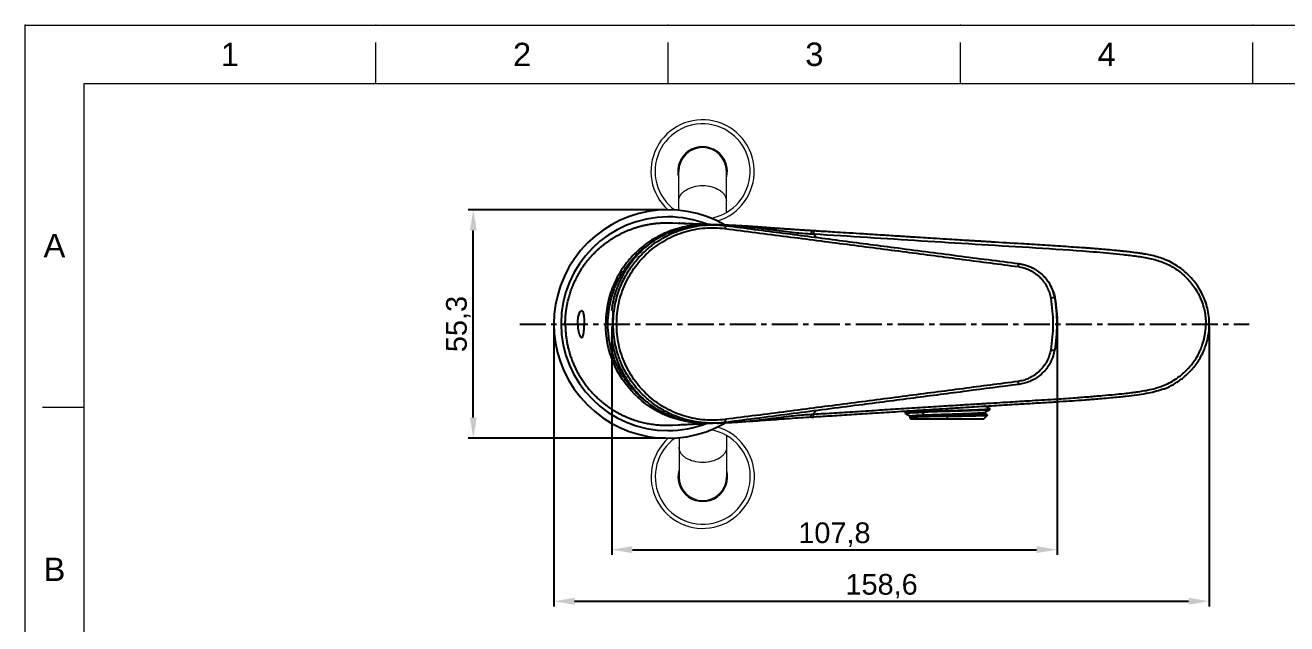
# Model space of a CAD drawing. Header units: millimetres. Extents: x 580 to 1174, y -1119 to -699.
# Drawn here: x 579.6 to 884.8, y -843.6 to -698.7 of the extents above; entities that cross this region are included whole.
import ezdxf

# ---------------------------------------------------------------- set-up
doc = ezdxf.new("R2010")
doc.units = ezdxf.units.MM
doc.header["$LTSCALE"] = 0.1
doc.linetypes.add('CENTERX2', pattern=[101.6, 63.5, -12.7, 12.7, -12.7])
doc.layers.get('0').update_dxf_attribs({"lineweight": 13})
doc.layers.add('CENTER', color=1, linetype='CENTERX2')
doc.layers.add('DIM', color=3, linetype='Continuous', lineweight=9)
doc.styles.get("Standard").update_dxf_attribs({"font": 'arial.ttf'})
doc.dimstyles.new('ISO-25', dxfattribs={"dimtxt": 2.5, "dimasz": 2.5, "dimexe": 1.25, "dimexo": 0.625, "dimtad": 1, "dimtxsty": 'Standard', "dimcen": 2.5, "dimadec": 0, "dimazin": 0, "dimtfac": 1, "dimtmove": 0, "dimatfit": 3, "dimfxl": 0, "dimarcsym": 0})

# ---------------------------------------------------------------- blocks, each defined once
blk = doc.blocks.new('*D62')
at = {"layer": 'Defpoints', "color": 0}
for p in [(687.99, -743.41), (735.12, -743.41), (735.12, -798.69)]:
    blk.add_point(p, dxfattribs=at)
at = {"layer": 'DIM', "color": 3, "linetype": 'ByBlock', "lineweight": -2}
for p, q in [((734.49, -743.41), (686.74, -743.41)), ((687.99, -793.69), (687.99, -748.41)), ((734.49, -798.69), (686.74, -798.69))]:
    blk.add_line(p, q, dxfattribs=at)
at = {"layer": 'DIM', "color": 3}
for points in [[(687.16, -748.41), (688.83, -748.41), (687.99, -743.41)], [(687.16, -793.69), (688.83, -793.69), (687.99, -798.69)]]:
    blk.add_solid(points, dxfattribs=at)
at = {"layer": 'DIM', "color": 3, "insert": (684.36, -771.05), "char_height": 5, "attachment_point": 5, "rotation": 90}
blk.add_mtext('55,3', dxfattribs=at)
blk = doc.blocks.new('*D63')
at = {"layer": 'Defpoints', "color": 0}
for p in [(721.46, -771.05), (829.24, -771.05), (829.24, -825.65)]:
    blk.add_point(p, dxfattribs=at)
at = {"layer": 'DIM', "color": 3, "linetype": 'ByBlock', "lineweight": -2}
for p, q in [((721.46, -771.67), (721.46, -826.9)), ((829.24, -771.67), (829.24, -826.9)), ((726.46, -825.65), (824.24, -825.65))]:
    blk.add_line(p, q, dxfattribs=at)
at = {"layer": 'DIM', "color": 3}
for points in [[(726.46, -824.81), (726.46, -826.48), (721.46, -825.65)], [(824.24, -824.81), (824.24, -826.48), (829.24, -825.65)]]:
    blk.add_solid(points, dxfattribs=at)
at = {"layer": 'DIM', "color": 3, "insert": (775.35, -822.02), "char_height": 5, "attachment_point": 5}
blk.add_mtext('107,8', dxfattribs=at)
blk = doc.blocks.new('*D64')
at = {"layer": 'Defpoints', "color": 0}
for p in [(707.48, -771.05), (866.05, -771.05), (866.05, -838.13)]:
    blk.add_point(p, dxfattribs=at)
at = {"layer": 'DIM', "color": 3, "linetype": 'ByBlock', "lineweight": -2}
for p, q in [((707.48, -771.67), (707.48, -839.38)), ((866.05, -771.67), (866.05, -839.38)), ((712.48, -838.13), (861.05, -838.13))]:
    blk.add_line(p, q, dxfattribs=at)
at = {"layer": 'DIM', "color": 3}
for points in [[(712.48, -837.3), (712.48, -838.96), (707.48, -838.13)], [(861.05, -837.3), (861.05, -838.96), (866.05, -838.13)]]:
    blk.add_solid(points, dxfattribs=at)
at = {"layer": 'DIM', "color": 3, "insert": (786.76, -834.5), "char_height": 5, "attachment_point": 5}
blk.add_mtext('158,6', dxfattribs=at)

msp = doc.modelspace()

# ---------------------------------------------------------------- linework, layer by layer
for p, q in [((664.432, -712.89), (664.432, -702.89)), ((735.139, -712.89), (735.139, -702.89)), ((805.846, -712.89), (805.846, -702.89)), ((876.553, -712.89), (876.553, -702.89)), ((1159.381, -712.89), (593.725, -712.89)), ((593.725, -712.89), (593.725, -1104.608)), ((593.725, -791.234), (583.725, -791.234))]:
    msp.add_line(p, q)
at = {"color": 7, "linetype": 'Continuous'}
for p, q in [((737.713, -741.251), (737.708, -734.111)), ((749.213, -741.249), (749.208, -734.111)), ((737.713, -743.403), (737.713, -741.251)), ((749.213, -744.071), (749.213, -741.248)), ((737.751, -798.51), (737.751, -808.002)), ((749.251, -798.043), (749.251, -808.002))]:
    msp.add_line(p, q, dxfattribs=at)
at = {"color": 7, "linetype": 'Continuous', "lineweight": 25}
for p, q in [((736.095, -746.589), (736.062, -746.587)), ((736.18, -746.593), (737.558, -746.67)), ((737.558, -746.67), (740.334, -746.826)), ((740.334, -746.826), (742.736, -746.942)), ((744.196, -747.048), (743.797, -747.051)), ((745.932, -747.048), (744.181, -747.048)), ((744.937, -747.044), (744.223, -747.045)), ((744.223, -747.045), (744.828, -747.048)), ((770.383, -748.515), (769.795, -748.48)), ((770.85, -750.067), (770.276, -749.24)), ((721.626, -767.798), (721.459, -767.798)), ((721.689, -771.048), (721.827, -771.048)), ((721.626, -774.298), (721.459, -774.298)), ((770.844, -792.028), (770.276, -792.856)), ((792.43, -792.454), (792.43, -792.548)), ((792.43, -792.548), (792.658, -792.776)), ((793.119, -792.548), (792.43, -792.548)), ((792.989, -792.155), (792.44, -792.441)), ((792.669, -792.784), (792.704, -792.798)), ((792.701, -792.803), (793.694, -793.321)), ((793.694, -793.307), (793.694, -793.597)), ((797.216, -793.044), (796.452, -792.389)), ((797.032, -793.502), (797.216, -793.345)), ((797.217, -793.345), (797.217, -793.045)), ((802.68, -794.048), (802.68, -793.379)), ((811.43, -794.048), (812.385, -793.092)), ((811.67, -792.706), (811.67, -792.413)), ((812.93, -791.749), (812.93, -791.549)), ((736.062, -795.509), (736.095, -795.507)), ((736.18, -795.502), (737.558, -795.425)), ((737.558, -795.425), (740.334, -795.269)), ((740.334, -795.27), (742.737, -795.177)), ((743.797, -795.044), (744.196, -795.048)), ((744.181, -795.048), (745.933, -795.048)), ((744.466, -795.048), (744.223, -795.066)), ((769.795, -793.616), (770.383, -793.58)), ((793.581, -793.699), (793.93, -794.048)), ((793.707, -793.591), (793.593, -793.65)), ((802.68, -794.048), (793.93, -794.048)), ((811.43, -794.048), (802.68, -794.048))]:
    msp.add_line(p, q, dxfattribs=at)
at = {"color": 7, "linetype": 'Continuous', "lineweight": 25, "flags": 128}
for points in [[(828.706, -764.794), (828.697, -764.766), (828.695, -764.764)], [(721.827, -771.048), (721.854, -771.048), (721.908, -771.048), (721.985, -771.048), (722.086, -771.048), (722.206, -771.048), (722.342, -771.048), (722.491, -771.048), (722.649, -771.048)], [(828.706, -777.302), (828.697, -777.329), (828.695, -777.331)]]:
    msp.add_lwpolyline(points, dxfattribs=at)
at = {"color": 7, "linetype": 'Continuous'}
for centre, radius, start, end in [((743.451, -734.121), 12.5, 286.5644, 228.00115), ((743.453, -734.118), 11.5, 280.25379, 234.30785), ((743.458, -734.111), 6, 344.92741, 195.28677), ((743.458, -734.111), 5.75, 359.99999, 179.99999), ((743.501, -808.002), 12.5, 131.81114, 73.75336), ((743.501, -808.002), 11.5, 125.43284, 80.13166), ((743.501, -808.002), 6, 164.82052, 15.17935), ((743.501, -808.002), 5.75, 180, 0)]:
    msp.add_arc(centre, radius, start, end, dxfattribs=at)
at = {"color": 7, "linetype": 'Continuous', "lineweight": 25}
for centre, radius, start, end in [((735.117, -771.048), 27.638, 60.0771, 299.73863), ((735.08, -770.979), 25.855, 90, 270), ((735.08, -770.979), 25.855, 68.57771, 90), ((750, -747.949), 1.127, 141.88058, 179.86995), ((821.719, -757.253), 1.959, 155.57836, 177.0076), ((828.331, -767.546), 2.806, 82.54389, 103.44769), ((828.331, -774.549), 2.806, 256.55308, 277.4537), ((821.719, -784.843), 1.959, 182.99249, 204.42144), ((735.08, -770.979), 25.855, 270, 290.91025), ((750, -794.146), 1.127, 180.12968, 218.12008)]:
    msp.add_arc(centre, radius, start, end, dxfattribs=at)
at = {"color": 7, "linetype": 'Continuous'}
for points, knots in [([(737.713, -741.249), (737.713, -741.006), (737.792, -740.504), (738.134, -739.797), (738.68, -739.154), (739.682, -738.384), (741.302, -737.724), (742.724, -737.551), (743.464, -737.551)], [0, 0, 0, 0, 0.0974931, 0.1999596, 0.3110235, 0.4324007, 0.7036402, 1, 1, 1, 1]), ([(743.464, -737.551), (744.203, -737.551), (745.625, -737.724), (747.244, -738.383), (748.246, -739.154), (748.791, -739.796), (749.134, -740.503), (749.212, -741.005), (749.213, -741.248)], [0, 0, 0, 0, 0.2963821, 0.5676085, 0.688975, 0.8000312, 0.9024972, 1, 1, 1, 1]), ([(743.501, -804.554), (742.762, -804.554), (741.34, -804.381), (739.721, -803.722), (738.719, -802.952), (738.173, -802.31), (737.83, -801.604), (737.751, -801.102), (737.751, -800.859)], [0, 0, 0, 0, 0.2964083, 0.5676634, 0.6890352, 0.8000855, 0.9025315, 1, 1, 1, 1]), ([(749.251, -800.858), (749.251, -801.101), (749.172, -801.602), (748.83, -802.309), (748.284, -802.952), (747.282, -803.722), (745.662, -804.381), (744.241, -804.554), (743.501, -804.554)], [0, 0, 0, 0, 0.0974692, 0.1999098, 0.3109533, 0.4323204, 0.7035773, 1, 1, 1, 1])]:
    msp.add_open_spline(points, degree=3, knots=knots, dxfattribs=at)
at = {"color": 7, "linetype": 'Continuous', "lineweight": 25}
for points, knots in [([(710.24, -771.047), (710.241, -770.882), (710.243, -770.549), (710.259, -770.047), (710.284, -769.539), (710.322, -769.024), (710.37, -768.504), (710.431, -767.978), (710.504, -767.447), (710.589, -766.911), (710.688, -766.37), (710.8, -765.825), (710.927, -765.277), (711.067, -764.724), (711.223, -764.169), (711.393, -763.611), (711.579, -763.051), (711.78, -762.489), (711.998, -761.926), (712.232, -761.363), (712.483, -760.799), (712.751, -760.236), (713.037, -759.673), (713.34, -759.113), (713.661, -758.554), (714, -757.999), (714.357, -757.447), (714.734, -756.9), (715.129, -756.357), (715.542, -755.82), (715.975, -755.29), (716.427, -754.767), (716.898, -754.252), (717.389, -753.745), (717.898, -753.249), (718.427, -752.763), (718.975, -752.288), (719.543, -751.826), (720.129, -751.377), (720.734, -750.941), (721.357, -750.521), (721.999, -750.116), (722.66, -749.729), (723.337, -749.359), (724.033, -749.007), (724.745, -748.675), (725.474, -748.364), (726.218, -748.074), (726.979, -747.806), (727.754, -747.561), (728.543, -747.341), (729.346, -747.145), (730.162, -746.976), (730.989, -746.833), (731.828, -746.718), (732.677, -746.632), (733.535, -746.575), (734.401, -746.548), (735.275, -746.55), (735.859, -746.578), (736.152, -746.592)], [0, 0, 0, 0, 0.0124227, 0.0250145, 0.0377753, 0.0507051, 0.063804, 0.077072, 0.090509, 0.1041151, 0.1178902, 0.1318344, 0.1459476, 0.1602299, 0.1746813, 0.1893017, 0.2040912, 0.2190498, 0.2341775, 0.2494742, 0.26494, 0.2805749, 0.2963789, 0.3123519, 0.3284941, 0.3448053, 0.3612856, 0.3779351, 0.3947536, 0.4117412, 0.4288979, 0.4462237, 0.4637185, 0.4813825, 0.4992156, 0.5172178, 0.5353891, 0.5537295, 0.572239, 0.5909177, 0.6097654, 0.6287822, 0.6479681, 0.6673231, 0.6868473, 0.7065405, 0.7264028, 0.7464343, 0.7666348, 0.7870044, 0.8075431, 0.8282509, 0.8491278, 0.8701738, 0.8913888, 0.9127729, 0.9343261, 0.9560483, 0.9779396, 1, 1, 1, 1]), ([(743.92, -747.045), (742.355, -747.044), (740.789, -747.199), (737.719, -747.811), (736.214, -748.269), (733.321, -749.471), (731.934, -750.215), (729.331, -751.96), (728.115, -752.962), (725.901, -755.183), (724.903, -756.404), (723.163, -759.016), (722.422, -760.409), (721.224, -763.312), (720.767, -764.823), (720.156, -767.905), (720.002, -769.476), (720.002, -771.047)], [0, 0, 0, 0, 0.125, 0.125, 0.25, 0.25, 0.375, 0.375, 0.5, 0.5, 0.625, 0.625, 0.75, 0.75, 0.875, 0.875, 1, 1, 1, 1]), ([(721.459, -767.798), (721.58, -767.027), (721.822, -765.489), (722.348, -763.625), (722.859, -762.176), (723.297, -761.105), (723.786, -760.052), (724.555, -758.579), (725.696, -756.752), (727.328, -754.693), (729.01, -753.001), (730.662, -751.626), (732.23, -750.529), (733.878, -749.574), (735.881, -748.629), (738.254, -747.803), (741.002, -747.2), (742.862, -747.101), (743.797, -747.051)], [0, 0, 0, 0, 0.0652939, 0.1303407, 0.1630129, 0.1958979, 0.2290849, 0.2626605, 0.339374, 0.4165201, 0.4951029, 0.5538397, 0.6125419, 0.6715794, 0.7313161, 0.8207695, 0.9099548, 1, 1, 1, 1]), ([(722.649, -771.048), (722.675, -770.22), (722.725, -768.564), (723.133, -766.109), (723.779, -763.711), (724.68, -761.395), (725.82, -759.189), (727.187, -757.118), (728.766, -755.204), (730.54, -753.47), (732.488, -751.937), (734.587, -750.621), (736.814, -749.537), (739.142, -748.699), (741.542, -748.113), (743.983, -747.79), (746.441, -747.707), (748.062, -747.866), (748.872, -747.946)], [0, 0, 0, 0, 0.0626881, 0.1253662, 0.1880209, 0.2506592, 0.3132745, 0.3758646, 0.4384307, 0.5009662, 0.5634662, 0.6259282, 0.6883509, 0.7507349, 0.8130838, 0.8754044, 0.9377059, 1, 1, 1, 1]), ([(730.95, -752.221), (731.049, -752.141), (731.795, -751.531), (733.273, -750.553), (735.393, -749.394), (737.535, -748.496), (739.992, -747.725), (742.8, -747.184), (745.97, -746.962), (748.065, -747.156), (749.113, -747.253)], [0, 0, 0, 0, 0.0196736, 0.1490991, 0.2736143, 0.3932616, 0.5080891, 0.6718719, 0.835782, 1, 1, 1, 1]), ([(742.763, -746.908), (742.085, -746.879), (740.711, -746.822), (739.227, -746.752), (738.27, -746.704), (737.809, -746.68), (737.727, -746.676)], [0, 0, 0, 0, 0.3051943, 0.6191116, 0.9322829, 1, 1, 1, 1]), ([(747.862, -747.091), (747.859, -747.091), (747.671, -747.086), (747.303, -747.074), (746.789, -747.058), (746.345, -747.043), (745.977, -747.03), (745.663, -747.019), (745.348, -747.008), (744.972, -746.995), (744.51, -746.977), (743.955, -746.956), (743.357, -746.933), (742.936, -746.915), (742.738, -746.907)], [0, 0, 0, 0, 0.0016933, 0.1226252, 0.2274867, 0.3161185, 0.3883925, 0.4442695, 0.5017468, 0.5751402, 0.6645206, 0.7699698, 0.8915781, 1, 1, 1, 1]), ([(744.223, -747.045), (744.164, -747.045), (744.063, -747.045), (743.962, -747.045), (743.92, -747.045)], [0, 0, 0, 0, 0.5851467, 1, 1, 1, 1]), ([(745.688, -747.048), (745.499, -747.046), (745.235, -747.043), (745.003, -747.044), (744.937, -747.044)], [0, 0, 0, 0, 0.7184865, 1, 1, 1, 1]), ([(769.8, -748.48), (769.564, -748.466), (769.065, -748.435), (768.196, -748.381), (767.312, -748.324), (766.329, -748.259), (765.355, -748.194), (764.269, -748.118), (763.344, -748.052), (762.465, -747.989), (761.717, -747.934), (760.944, -747.877), (760.223, -747.824), (759.429, -747.766), (758.762, -747.717), (758.246, -747.679), (757.905, -747.655), (757.533, -747.628), (757.132, -747.6), (756.701, -747.569), (756.155, -747.532), (755.669, -747.498), (755.239, -747.47), (754.947, -747.45), (754.626, -747.429), (754.071, -747.394), (753.305, -747.346), (752.36, -747.291), (751.451, -747.242), (750.58, -747.198), (749.751, -747.16), (749.015, -747.13), (748.293, -747.104), (747.525, -747.081), (746.739, -747.062), (746.242, -747.055), (746.02, -747.051)], [0, 0, 0, 0, 0.0255081, 0.0538183, 0.0938231, 0.1209001, 0.1598023, 0.1987949, 0.2378628, 0.2595386, 0.2939226, 0.319159, 0.3440047, 0.3733905, 0.4073079, 0.419006, 0.4319664, 0.4461883, 0.4616707, 0.4784126, 0.4964126, 0.5258411, 0.5364062, 0.5482531, 0.5613807, 0.5757887, 0.6169038, 0.6579976, 0.6990689, 0.740116, 0.7811308, 0.8221159, 0.8550991, 0.8994127, 0.9550381, 1, 1, 1, 1]), ([(746.138, -747.059), (746.592, -747.068), (747.557, -747.087), (749.051, -747.151), (750.439, -747.228), (751.563, -747.301), (752.676, -747.382), (753.765, -747.472), (755.088, -747.593), (756.662, -747.754), (758.069, -747.915), (759.001, -748.029), (759.469, -748.088), (759.933, -748.147), (760.392, -748.207), (760.847, -748.267), (762.031, -748.429), (763.837, -748.674), (766.132, -748.941), (768.037, -749.127), (769.182, -749.184), (769.688, -749.21)], [0, 0, 0, 0, 0.0897142, 0.1904774, 0.246723, 0.2997985, 0.3497318, 0.3965486, 0.4402509, 0.5148353, 0.5858638, 0.6038865, 0.6216653, 0.6392004, 0.6564922, 0.6735415, 0.6903489, 0.7891688, 0.87377, 0.9441528, 1, 1, 1, 1]), ([(749.113, -747.253), (753.724, -747.85), (762.847, -749.03), (776.415, -750.788), (790.46, -752.61), (804.932, -754.49), (814.985, -755.799), (819.935, -756.443)], [0, 0, 0, 0, 0.196095, 0.3879827, 0.5756714, 0.7910501, 1, 1, 1, 1]), ([(748.872, -747.946), (753.862, -748.589), (763.7, -749.856), (778.282, -751.743), (792.465, -753.584), (806.244, -755.38), (815.304, -756.566), (819.763, -757.15)], [0, 0, 0, 0, 0.2119546, 0.417932, 0.6179308, 0.8119545, 1, 1, 1, 1]), ([(769.8, -748.48), (769.793, -748.478), (769.785, -748.492), (769.766, -748.558), (769.756, -748.609), (769.735, -748.745), (769.725, -748.829), (769.705, -749.012), (769.696, -749.111), (769.688, -749.21)], [0, 0, 0, 0, 0.25, 0.25, 0.5, 0.5, 0.75, 0.75, 1, 1, 1, 1]), ([(769.688, -749.21), (769.786, -749.215), (769.982, -749.225), (770.178, -749.235), (770.276, -749.24)], [0, 0, 0, 0, 0.4994963, 1, 1, 1, 1]), ([(770.38, -748.515), (770.373, -748.513), (770.365, -748.531), (770.347, -748.605), (770.337, -748.661), (770.318, -748.802), (770.308, -748.885), (770.291, -749.06), (770.283, -749.151), (770.276, -749.24)], [0, 0, 0, 0, 0.25, 0.25, 0.5, 0.5, 0.75, 0.75, 1, 1, 1, 1]), ([(770.276, -749.24), (778.969, -749.769), (787.661, -750.336), (800.698, -751.154), (805.043, -751.422), (813.734, -751.956), (818.08, -752.223), (826.775, -752.758), (831.124, -753.023), (837.64, -753.519), (839.811, -753.701), (843.064, -754.012), (844.148, -754.12), (846.314, -754.349), (847.395, -754.471), (849.546, -754.764), (850.617, -754.934), (852.722, -755.397), (853.758, -755.693), (855.751, -756.473), (856.707, -756.959), (858.512, -758.103), (859.359, -758.761), (860.917, -760.224), (861.628, -761.027), (862.885, -762.769), (863.431, -763.711), (864.303, -765.698), (864.632, -766.742), (865.088, -768.871), (865.212, -769.959), (865.212, -771.048)], [0, 0, 0, 0, 0.25, 0.25, 0.375, 0.375, 0.5, 0.5, 0.625, 0.625, 0.6875, 0.6875, 0.71875, 0.71875, 0.75, 0.75, 0.78125, 0.78125, 0.8125, 0.8125, 0.84375, 0.84375, 0.875, 0.875, 0.90625, 0.90625, 0.9375, 0.9375, 0.96875, 0.96875, 1, 1, 1, 1]), ([(855.107, -755.389), (854.94, -755.322), (854.256, -755.046), (853.034, -754.68), (851.472, -754.313), (850.105, -754.072), (848.892, -753.891), (847.815, -753.749), (846.961, -753.647), (846.352, -753.579), (845.976, -753.537), (845.566, -753.493), (845.123, -753.447), (844.646, -753.398), (844.136, -753.346), (843.037, -753.237), (841.487, -753.089), (839.622, -752.924), (838.215, -752.808), (837.213, -752.728), (836.561, -752.678), (836.145, -752.647), (835.933, -752.631), (835.861, -752.625), (835.838, -752.624), (835.83, -752.623), (835.826, -752.623), (835.825, -752.623), (835.824, -752.623), (835.824, -752.623), (835.824, -752.623), (835.824, -752.623), (834.14, -752.562), (830.685, -752.231), (825.63, -751.956), (819.877, -751.598), (815.485, -751.334), (812.431, -751.147), (811.434, -751.086), (810.427, -751.025), (809.409, -750.962), (808.381, -750.899), (806.955, -750.812), (804.969, -750.69), (802.257, -750.522), (799.482, -750.349), (796.739, -750.178), (794.826, -750.057), (793.468, -749.971), (792.731, -749.925), (791.98, -749.877), (791.213, -749.828), (790.431, -749.778), (788.437, -749.651), (785.426, -749.459), (781.592, -749.215), (778.329, -749.008), (775.636, -748.839), (773.514, -748.707), (771.962, -748.612), (771.025, -748.555), (770.578, -748.527), (770.441, -748.519), (770.396, -748.516), (770.38, -748.515)], [0, 0, 0, 0, 0.0063244, 0.0259889, 0.0448333, 0.0628267, 0.0748484, 0.0880081, 0.1010858, 0.1051375, 0.1095835, 0.114423, 0.1196553, 0.1252799, 0.1312976, 0.1377099, 0.1641667, 0.1861604, 0.2036813, 0.213886, 0.221576, 0.2267523, 0.2285535, 0.2290962, 0.2292868, 0.2293613, 0.2293922, 0.2294055, 0.2294112, 0.2294137, 0.2294149, 0.2294153, 0.2294158, 0.2901827, 0.3496055, 0.4086541, 0.4931958, 0.5048065, 0.5165423, 0.5284029, 0.5403887, 0.5524993, 0.564735, 0.5907444, 0.6226799, 0.6605408, 0.6887743, 0.7195886, 0.7280856, 0.7367597, 0.7456109, 0.7546392, 0.7638447, 0.7732271, 0.8250844, 0.8702257, 0.90865, 0.9403568, 0.9653456, 0.9836159, 0.9951674, 0.9984235, 0.9994217, 1, 1, 1, 1]), ([(730.194, -790.023), (730.03, -789.915), (729.012, -789.246), (727.368, -787.697), (725.326, -785.402), (723.624, -782.832), (722.264, -780.069), (721.276, -777.148), (720.677, -774.124), (720.476, -771.047), (720.677, -767.97), (721.276, -764.946), (722.264, -762.026), (723.624, -759.262), (725.326, -756.691), (727.369, -754.399), (728.968, -752.883), (729.939, -752.241), (730.057, -752.164)], [0, 0, 0, 0, 0.0133795, 0.0831653, 0.152951, 0.2227367, 0.2925224, 0.3623081, 0.4320938, 0.5018795, 0.5716653, 0.641451, 0.7112367, 0.7810224, 0.8508081, 0.9205938, 0.9903795, 1, 1, 1, 1]), ([(721.827, -771.048), (721.853, -770.187), (721.904, -768.527), (722.294, -766.159), (722.843, -764.02), (723.519, -762.116), (724.267, -760.445), (725.092, -758.911), (725.996, -757.483), (726.991, -756.135), (728.026, -754.916), (729.086, -753.825), (730.056, -752.93), (730.692, -752.426), (730.95, -752.221)], [0, 0, 0, 0, 0.1192533, 0.2298259, 0.3317165, 0.4249238, 0.5094473, 0.5852862, 0.6661482, 0.7434836, 0.8172945, 0.8875834, 0.9543534, 1, 1, 1, 1]), ([(819.935, -756.443), (820.222, -756.487), (820.808, -756.579), (821.686, -756.816), (822.564, -757.134), (823.497, -757.573), (824.526, -758.196), (825.622, -759.066), (826.583, -760.104), (827.189, -760.919), (827.429, -761.359), (827.47, -761.433)], [0, 0, 0, 0, 0.0921794, 0.1886064, 0.2893126, 0.3900702, 0.5184007, 0.6742928, 0.8385008, 0.9729009, 1, 1, 1, 1]), ([(866.021, -771.048), (866.02, -770.582), (866.018, -769.457), (865.718, -767.72), (865.147, -765.606), (864.217, -763.41), (862.865, -761.259), (861.327, -759.449), (859.688, -757.962), (858.01, -756.79), (856.494, -755.919), (855.497, -755.554), (855.092, -755.405)], [0, 0, 0, 0, 0.0686857, 0.1655793, 0.2586213, 0.3915826, 0.5165521, 0.6335423, 0.7425147, 0.8433822, 0.9362895, 1, 1, 1, 1]), ([(819.763, -757.15), (820.235, -757.235), (821.181, -757.403), (822.52, -757.932), (823.762, -758.643), (824.598, -759.314), (825.127, -759.826), (825.371, -760.082), (825.598, -760.34), (825.817, -760.607), (826.009, -760.861), (826.175, -761.096), (826.313, -761.302), (826.48, -761.569), (826.677, -761.91), (827.01, -762.556), (827.406, -763.519), (827.587, -764.384), (827.678, -764.817)], [0, 0, 0, 0, 0.1206265, 0.2414376, 0.3624966, 0.4838358, 0.5140191, 0.5507887, 0.5742115, 0.6021111, 0.6391349, 0.6556048, 0.675745, 0.7025657, 0.7360727, 0.7762734, 0.8880936, 1, 1, 1, 1]), ([(828.708, -764.841), (828.575, -764.252), (828.313, -763.092), (827.749, -761.806), (827.292, -761.169), (827.173, -761.003)], [0, 0, 0, 0, 0.4327173, 0.8526503, 1, 1, 1, 1]), ([(827.678, -764.817), (827.825, -765.846), (828.12, -767.905), (828.233, -771.048), (828.12, -774.191), (827.825, -776.249), (827.678, -777.278)], [0, 0, 0, 0, 0.2499553, 0.4999994, 0.7500434, 1, 1, 1, 1]), ([(828.285, -763.216), (828.317, -763.292), (828.526, -763.794), (828.623, -764.335), (828.706, -764.794)], [0, 0, 0, 0, 0.1521549, 1, 1, 1, 1]), ([(828.684, -777.404), (828.839, -776.355), (829.15, -774.256), (829.269, -771.048), (829.15, -767.839), (828.839, -765.74), (828.684, -764.691)], [0, 0, 0, 0, 0.2499356, 0.5000006, 0.7500658, 1, 1, 1, 1]), ([(828.706, -764.794), (828.858, -765.834), (829.16, -767.9), (829.276, -771.047), (829.16, -774.195), (828.858, -776.261), (828.706, -777.302)], [0, 0, 0, 0, 0.2516662, 0.4999646, 0.7482955, 1, 1, 1, 1]), ([(713.244, -771.048), (713.244, -771.008), (713.244, -770.928), (713.247, -770.808), (713.25, -770.689), (713.256, -770.571), (713.263, -770.454), (713.271, -770.338), (713.281, -770.222), (713.292, -770.108), (713.324, -769.812), (713.396, -769.362), (713.529, -768.821), (713.694, -768.355), (713.898, -767.983), (714.116, -767.774), (714.314, -767.798), (714.476, -768), (714.592, -768.326), (714.678, -768.731), (714.736, -769.162), (714.777, -769.627), (714.8, -770.038), (714.811, -770.367), (714.817, -770.592), (714.82, -770.819), (714.82, -770.972), (714.821, -771.048)], [0, 0, 0, 0, 0.0069337, 0.0138579, 0.020809, 0.0278229, 0.0349345, 0.0421773, 0.0495831, 0.0571815, 0.065, 0.1105794, 0.1633996, 0.2354123, 0.3171423, 0.4277346, 0.544934, 0.642285, 0.7344731, 0.8016952, 0.8608739, 0.9061702, 0.9444422, 0.9594707, 0.9735155, 0.9869009, 1, 1, 1, 1]), ([(721.626, -767.798), (721.656, -767.847), (721.716, -767.945), (721.72, -768.697), (721.696, -769.771), (721.691, -770.623), (721.689, -771.048)], [0, 0, 0, 0, 0.2496251, 0.5002673, 0.75122, 1, 1, 1, 1]), ([(710.24, -771.047), (710.241, -771.204), (710.243, -771.519), (710.257, -771.992), (710.28, -772.47), (710.313, -772.951), (710.356, -773.436), (710.409, -773.924), (710.472, -774.414), (710.546, -774.908), (710.631, -775.404), (710.726, -775.902), (710.832, -776.402), (710.95, -776.904), (711.079, -777.407), (711.22, -777.912), (711.373, -778.417), (711.538, -778.923), (711.716, -779.428), (711.906, -779.934), (712.109, -780.439), (712.325, -780.943), (712.554, -781.446), (712.796, -781.948), (713.052, -782.447), (713.321, -782.944), (713.603, -783.439), (713.899, -783.93), (714.209, -784.417), (714.532, -784.901), (714.869, -785.381), (715.22, -785.855), (715.585, -786.324), (715.963, -786.788), (716.356, -787.245), (716.762, -787.695), (717.182, -788.139), (717.616, -788.574), (718.064, -789.001), (718.526, -789.419), (719.002, -789.828), (719.491, -790.227), (719.994, -790.615), (720.51, -790.993), (721.04, -791.36), (721.582, -791.715), (722.137, -792.058), (722.704, -792.388), (723.284, -792.705), (723.875, -793.008), (724.478, -793.297), (725.093, -793.571), (725.719, -793.829), (726.355, -794.071), (727.002, -794.296), (727.659, -794.504), (728.326, -794.695), (729.002, -794.867), (729.687, -795.021), (730.38, -795.157), (731.081, -795.273), (731.788, -795.369), (732.503, -795.445), (733.223, -795.5), (733.949, -795.535), (734.68, -795.547), (735.415, -795.539), (735.906, -795.515), (736.152, -795.503)], [0, 0, 0, 0, 0.0117777, 0.02365935, 0.035645, 0.0477347, 0.05992846, 0.07222625, 0.08462802, 0.09713371, 0.10974321, 0.12245644, 0.13527328, 0.14819364, 0.16121742, 0.17434456, 0.18757499, 0.20090873, 0.21434582, 0.22788638, 0.2415306, 0.25527876, 0.26913111, 0.28308783, 0.297149, 0.31131466, 0.32558476, 0.33995922, 0.35443791, 0.36902065, 0.38370726, 0.39849753, 0.41339128, 0.42838833, 0.44348855, 0.45869188, 0.47399834, 0.48940804, 0.50492125, 0.52053835, 0.53625967, 0.55208541, 0.56801567, 0.58405041, 0.60018953, 0.61643283, 0.63278008, 0.64923102, 0.66578535, 0.68244283, 0.69920326, 0.7160665, 0.73303255, 0.75010155, 0.76727384, 0.78454996, 0.80193038, 0.81941539, 0.8370051, 0.85469949, 0.87249844, 0.89040172, 0.90840908, 0.92652026, 0.94473502, 0.96305322, 0.98147483, 1, 1, 1, 1]), ([(713.244, -771.048), (713.244, -771.09), (713.244, -771.175), (713.247, -771.303), (713.251, -771.43), (713.257, -771.558), (713.264, -771.684), (713.274, -771.811), (713.285, -771.936), (713.298, -772.06), (713.313, -772.183), (713.329, -772.304), (713.347, -772.424), (713.366, -772.541), (713.387, -772.657), (713.41, -772.77), (713.434, -772.88), (713.459, -772.988), (713.486, -773.093), (713.529, -773.254), (713.593, -773.46), (713.68, -773.688), (713.775, -773.89), (713.883, -774.07), (714.005, -774.222), (714.158, -774.316), (714.313, -774.287), (714.441, -774.139), (714.533, -773.94), (714.594, -773.732), (714.642, -773.527), (714.68, -773.322), (714.711, -773.107), (714.736, -772.897), (714.756, -772.693), (714.772, -772.498), (714.786, -772.298), (714.798, -772.094), (714.807, -771.887), (714.813, -771.679), (714.818, -771.468), (714.82, -771.258), (714.82, -771.117), (714.82, -771.048)], [0, 0, 0, 0, 0.0073387, 0.0147329, 0.0222171, 0.0298248, 0.0375876, 0.0455353, 0.0536959, 0.0620949, 0.0707561, 0.0797009, 0.0889488, 0.0985176, 0.1084232, 0.11868, 0.129301, 0.1402978, 0.1516809, 0.1634599, 0.1962749, 0.2327893, 0.2730911, 0.3172453, 0.3739255, 0.4498378, 0.5450017, 0.6235482, 0.6867098, 0.7344988, 0.7709033, 0.8040775, 0.8340601, 0.8609037, 0.881243, 0.9001076, 0.91757, 0.9337218, 0.9486784, 0.9625852, 0.9756228, 0.9880096, 1, 1, 1, 1]), ([(743.92, -795.049), (740.789, -795.049), (737.659, -794.429), (731.876, -792.022), (729.221, -790.245), (724.795, -785.801), (723.021, -783.138), (720.625, -777.332), (720.003, -774.19), (720.002, -771.047)], [0, 0, 0, 0, 0.25, 0.25, 0.5, 0.5, 0.75, 0.75, 1, 1, 1, 1]), ([(721.689, -771.048), (721.691, -771.472), (721.697, -772.325), (721.72, -773.399), (721.716, -774.151), (721.656, -774.249), (721.626, -774.298)], [0, 0, 0, 0, 0.2488573, 0.499951, 0.7504369, 1, 1, 1, 1]), ([(730.952, -789.873), (730.615, -789.604), (729.82, -788.969), (728.636, -787.832), (727.378, -786.448), (726.17, -784.878), (724.981, -783.026), (723.826, -780.777), (722.919, -778.373), (722.293, -775.933), (721.904, -773.566), (721.853, -771.908), (721.827, -771.048)], [0, 0, 0, 0, 0.0596784, 0.1409538, 0.2272859, 0.3186794, 0.415138, 0.5320796, 0.6685141, 0.7703406, 0.8808363, 1, 1, 1, 1]), ([(748.872, -794.149), (748.062, -794.229), (746.441, -794.388), (743.983, -794.306), (741.542, -793.982), (739.142, -793.396), (736.814, -792.558), (734.587, -791.475), (732.488, -790.159), (730.54, -788.625), (728.766, -786.891), (727.187, -784.978), (725.82, -782.906), (724.68, -780.7), (723.779, -778.385), (723.133, -775.986), (722.725, -773.531), (722.675, -771.875), (722.649, -771.048)], [0, 0, 0, 0, 0.0622943, 0.1245959, 0.1869166, 0.2492656, 0.3116496, 0.3740722, 0.4365343, 0.4990342, 0.5615697, 0.6241357, 0.6867257, 0.749341, 0.8119793, 0.8746338, 0.9373123, 1, 1, 1, 1]), ([(770.276, -792.856), (771.95, -792.753), (775.331, -792.545), (780.438, -792.223), (785.607, -791.894), (790.82, -791.561), (796.034, -791.232), (801.053, -790.918), (805.637, -790.635), (809.619, -790.39), (813.023, -790.181), (815.935, -790.003), (818.42, -789.851), (820.537, -789.721), (823.836, -789.518), (827.993, -789.262), (832.811, -788.943), (836.732, -788.651), (840.054, -788.373), (842.907, -788.103), (845.254, -787.868), (847.051, -787.665), (848.567, -787.469), (850.05, -787.247), (851.743, -786.93), (853.336, -786.519), (855.453, -785.79), (857.754, -784.596), (860.123, -782.72), (861.853, -780.819), (863.056, -779.034), (863.836, -777.52), (864.326, -776.265), (864.647, -775.226), (864.879, -774.289), (865.026, -773.459), (865.12, -772.77), (865.164, -772.259), (865.196, -771.829), (865.202, -771.433), (865.209, -771.161), (865.212, -771.048)], [0, 0, 0, 0, 0.048273, 0.0974487, 0.1472374, 0.1972974, 0.2477419, 0.2975804, 0.3420071, 0.3799077, 0.4123929, 0.4401585, 0.463853, 0.484052, 0.5012006, 0.5589552, 0.6038964, 0.6401062, 0.6720327, 0.6997639, 0.7225309, 0.7398362, 0.7517633, 0.7664964, 0.782946, 0.8012671, 0.8137833, 0.8473773, 0.8753406, 0.9006643, 0.9213757, 0.9374104, 0.9496871, 0.9601368, 0.9686837, 0.9774468, 0.9843503, 0.9886414, 0.9921791, 0.9967435, 1, 1, 1, 1]), ([(855.155, -786.712), (855.163, -786.709), (855.941, -786.455), (857.444, -785.657), (859.624, -784.223), (861.678, -782.315), (863.508, -779.959), (864.705, -777.638), (865.411, -775.582), (865.803, -773.925), (866.03, -772.4), (866.027, -771.431), (866.026, -771.047)], [0, 0, 0, 0, 0.0013198, 0.121187, 0.2501017, 0.3881813, 0.5353461, 0.6915802, 0.7730825, 0.8569284, 0.943291, 1, 1, 1, 1]), ([(865.212, -771.048), (865.281, -771.048), (865.425, -771.048), (865.629, -771.047), (865.812, -771.047), (865.952, -771.047), (866.039, -771.047), (866.047, -771.047), (866.05, -771.048)], [0, 0, 0, 0, 0.1492959, 0.3115854, 0.4838789, 0.6616395, 0.8393962, 1, 1, 1, 1]), ([(743.797, -795.044), (743.095, -795.013), (741.697, -794.951), (739.623, -794.604), (737.586, -794.071), (735.472, -793.293), (733.316, -792.241), (731.167, -790.87), (729.429, -789.464), (728.054, -788.139), (726.999, -786.976), (726.025, -785.744), (725.13, -784.445), (724.196, -782.874), (723.277, -781.014), (722.453, -778.846), (721.822, -776.607), (721.58, -775.068), (721.459, -774.298)], [0, 0, 0, 0, 0.0676611, 0.1346871, 0.2015516, 0.2687313, 0.3481686, 0.4265965, 0.5048855, 0.5522616, 0.5989865, 0.6452719, 0.6913348, 0.7373958, 0.8041261, 0.8696549, 0.9347011, 1, 1, 1, 1]), ([(827.678, -777.278), (827.573, -777.764), (827.364, -778.736), (826.762, -780.097), (825.973, -781.345), (825.239, -782.172), (824.686, -782.688), (824.415, -782.921), (824.144, -783.135), (823.87, -783.337), (823.613, -783.511), (823.377, -783.66), (823.172, -783.783), (822.908, -783.931), (822.573, -784.104), (821.942, -784.393), (821.008, -784.731), (820.178, -784.873), (819.763, -784.945)], [0, 0, 0, 0, 0.1257991, 0.2514795, 0.3769802, 0.5022552, 0.5330869, 0.5704501, 0.5936517, 0.6212996, 0.6571326, 0.6730262, 0.6923311, 0.7179578, 0.7498969, 0.7881386, 0.8941363, 1, 1, 1, 1]), ([(827.249, -780.988), (827.44, -780.687), (827.898, -779.962), (828.4, -778.703), (828.606, -777.732), (828.708, -777.254)], [0, 0, 0, 0, 0.2661715, 0.6391539, 1, 1, 1, 1]), ([(827.278, -780.973), (827.091, -781.256), (826.633, -781.95), (825.716, -782.936), (824.621, -783.836), (823.565, -784.486), (822.476, -785.005), (821.298, -785.421), (820.379, -785.577), (819.935, -785.652)], [0, 0, 0, 0, 0.1136063, 0.2786965, 0.4491896, 0.5868853, 0.6917667, 0.8511831, 1, 1, 1, 1]), ([(819.763, -784.945), (815.304, -785.529), (806.244, -786.716), (792.465, -788.511), (778.282, -790.353), (763.7, -792.239), (753.862, -793.506), (748.872, -794.149)], [0, 0, 0, 0, 0.1880455, 0.3820692, 0.582068, 0.7880455, 1, 1, 1, 1]), ([(819.935, -785.652), (815.742, -786.198), (807.247, -787.304), (794.365, -788.978), (780.372, -790.794), (765.245, -792.755), (754.536, -794.141), (749.113, -794.842)], [0, 0, 0, 0, 0.1769886, 0.3585204, 0.5446102, 0.7694008, 1, 1, 1, 1]), ([(855.153, -786.685), (854.971, -786.759), (854.211, -787.072), (852.755, -787.495), (850.718, -787.936), (848.426, -788.278), (846.33, -788.523), (844.405, -788.723), (842.592, -788.902), (840.624, -789.085), (838.727, -789.247), (837.162, -789.372), (835.285, -789.514), (832.866, -789.687), (829.66, -789.897), (826.067, -790.12), (822.242, -790.351), (818.775, -790.562), (815.816, -790.742), (813.344, -790.892), (810.93, -791.04), (808.43, -791.193), (805.588, -791.368), (801.401, -791.626), (796.148, -791.954), (790.22, -792.33), (784.72, -792.681), (779.622, -793.006), (774.886, -793.304), (771.845, -793.49), (770.38, -793.58)], [0, 0, 0, 0, 0.0069118, 0.0289258, 0.0532109, 0.0802388, 0.1104502, 0.1274889, 0.1483587, 0.1745874, 0.1970608, 0.2154088, 0.2298664, 0.2633529, 0.3008173, 0.3430401, 0.3901724, 0.4358355, 0.4654365, 0.4946231, 0.523132, 0.5506597, 0.58288, 0.6234833, 0.6984845, 0.7683362, 0.8327724, 0.8926603, 0.9482968, 1, 1, 1, 1]), ([(749.113, -794.842), (748.325, -794.922), (746.752, -795.082), (744.368, -795.034), (741.998, -794.771), (739.96, -794.336), (738.243, -793.825), (736.821, -793.304), (735.397, -792.676), (733.978, -791.939), (732.582, -791.078), (731.567, -790.384), (731.044, -789.949), (730.952, -789.873)], [0, 0, 0, 0, 0.1235558, 0.2469246, 0.3701828, 0.4934073, 0.5693629, 0.647458, 0.727708, 0.8101265, 0.8947265, 0.9815199, 1, 1, 1, 1]), ([(746.982, -795.015), (747.209, -795.01), (747.961, -794.993), (749.297, -794.931), (750.87, -794.841), (752.248, -794.746), (753.564, -794.641), (754.707, -794.538), (755.698, -794.44), (756.577, -794.348), (757.48, -794.247), (758.405, -794.139), (759.352, -794.023), (760.318, -793.899), (761.779, -793.702), (763.664, -793.444), (765.88, -793.176), (767.858, -792.976), (769.103, -792.914), (769.688, -792.886)], [0, 0, 0, 0, 0.0464422, 0.1540198, 0.2272547, 0.2940767, 0.3545027, 0.4085216, 0.4451112, 0.4820971, 0.5194741, 0.5572412, 0.5953984, 0.6339272, 0.6728067, 0.7686924, 0.8548982, 0.931837, 1, 1, 1, 1]), ([(769.688, -792.886), (769.786, -792.881), (769.982, -792.871), (770.178, -792.861), (770.276, -792.856)], [0, 0, 0, 0, 0.4994963, 1, 1, 1, 1]), ([(769.8, -793.615), (769.793, -793.617), (769.785, -793.603), (769.766, -793.538), (769.756, -793.486), (769.735, -793.35), (769.725, -793.266), (769.705, -793.083), (769.696, -792.984), (769.688, -792.886)], [0, 0, 0, 0, 0.25, 0.25, 0.5, 0.5, 0.75, 0.75, 1, 1, 1, 1]), ([(770.38, -793.58), (770.374, -793.582), (770.366, -793.568), (770.35, -793.503), (770.34, -793.451), (770.321, -793.317), (770.311, -793.234), (770.292, -793.052), (770.284, -792.953), (770.276, -792.856)], [0, 0, 0, 0, 0.25, 0.25, 0.5, 0.5, 0.75, 0.75, 1, 1, 1, 1]), ([(792.48, -792.437), (792.493, -792.428), (792.529, -792.405), (792.868, -792.366), (793.463, -792.321), (794.298, -792.276), (795.338, -792.23), (796.56, -792.185), (797.933, -792.139), (799.423, -792.094), (800.994, -792.049), (802.607, -792.003), (804.222, -791.958), (805.798, -791.913), (807.297, -791.867), (808.683, -791.822), (809.919, -791.777), (810.977, -791.731), (811.828, -791.686), (812.46, -791.641), (812.821, -791.595), (812.971, -791.565), (812.928, -791.549), (812.927, -791.549)], [0, 0, 0, 0, 0.0283184, 0.0793989, 0.1304794, 0.1815598, 0.2326403, 0.2837208, 0.3348013, 0.3858817, 0.4369623, 0.4880428, 0.5391233, 0.5902038, 0.6412842, 0.6923648, 0.7434453, 0.7945257, 0.8456062, 0.8966867, 0.9477672, 0.9988477, 1, 1, 1, 1]), ([(793.119, -792.548), (793, -792.574), (792.763, -792.626), (792.616, -792.7), (792.65, -792.748), (792.665, -792.769)], [0, 0, 0, 0, 0.3573688, 0.712004, 1, 1, 1, 1]), ([(793.119, -792.548), (793.305, -792.534), (793.678, -792.508), (794.456, -792.469), (795.368, -792.429), (796.091, -792.403), (796.452, -792.39)], [0, 0, 0, 0, 0.2500002, 0.5000001, 0.7499999, 1, 1, 1, 1]), ([(797.032, -793.502), (796.571, -793.515), (795.65, -793.54), (794.612, -793.578), (793.915, -793.616), (793.579, -793.645), (793.597, -793.661), (793.601, -793.665)], [0, 0, 0, 0, 0.2348781, 0.4687969, 0.701756, 0.9337556, 1, 1, 1, 1]), ([(793.719, -793.309), (793.715, -793.3), (793.702, -793.275), (793.951, -793.235), (794.438, -793.187), (795.163, -793.14), (796.08, -793.092), (796.838, -793.06), (797.216, -793.044)], [0, 0, 0, 0, 0.0998305, 0.2798678, 0.4598979, 0.6399363, 0.8199596, 1, 1, 1, 1]), ([(793.746, -793.591), (793.745, -793.586), (793.742, -793.561), (794.094, -793.518), (794.815, -793.46), (795.855, -793.402), (796.763, -793.364), (797.217, -793.345)], [0, 0, 0, 0, 0.0659745, 0.2993093, 0.5327013, 0.7663772, 1, 1, 1, 1]), ([(812.876, -791.762), (812.883, -791.766), (812.927, -791.793), (812.448, -791.843), (811.435, -791.911), (809.88, -791.98), (807.936, -792.048), (805.694, -792.116), (803.283, -792.185), (800.845, -792.253), (798.484, -792.321), (797.129, -792.367), (796.452, -792.39)], [0, 0, 0, 0, 0.0198792, 0.1287814, 0.2376838, 0.346586, 0.4554883, 0.5643909, 0.6732931, 0.7821955, 0.8910978, 1, 1, 1, 1]), ([(802.68, -793.379), (802.169, -793.389), (801.148, -793.41), (799.668, -793.441), (798.267, -793.471), (797.443, -793.492), (797.032, -793.502)], [0, 0, 0, 0, 0.251239, 0.5016522, 0.751239, 1, 1, 1, 1]), ([(797.216, -793.044), (797.628, -793.028), (798.451, -792.996), (799.843, -792.948), (801.303, -792.9), (802.804, -792.852), (804.301, -792.804), (805.754, -792.756), (807.12, -792.708), (808.364, -792.66), (809.45, -792.612), (810.348, -792.564), (811.039, -792.516), (811.471, -792.468), (811.671, -792.436), (811.657, -792.42), (811.657, -792.419)], [0, 0, 0, 0, 0.0768159, 0.1536247, 0.2304401, 0.3072488, 0.384064, 0.4608733, 0.5376881, 0.6144982, 0.691312, 0.768123, 0.844936, 0.921748, 0.99856, 1, 1, 1, 1]), ([(797.219, -793.345), (797.63, -793.328), (798.45, -793.297), (799.841, -793.248), (801.302, -793.2), (802.803, -793.152), (804.299, -793.104), (805.752, -793.056), (807.116, -793.008), (808.359, -792.96), (809.448, -792.912), (810.349, -792.864), (811.033, -792.816), (811.471, -792.768), (811.678, -792.731), (811.649, -792.709), (811.642, -792.704)], [0, 0, 0, 0, 0.0749312, 0.1497908, 0.2247265, 0.2997427, 0.3747236, 0.449613, 0.5245395, 0.599549, 0.6745399, 0.7494387, 0.8243503, 0.8993515, 0.9743524, 1, 1, 1, 1]), ([(802.68, -793.379), (803.112, -793.37), (803.975, -793.353), (805.253, -793.327), (806.489, -793.301), (807.66, -793.275), (808.744, -793.249), (809.72, -793.223), (810.568, -793.197), (811.272, -793.171), (811.82, -793.145), (812.19, -793.119), (812.378, -793.098), (812.375, -793.085), (812.374, -793.081)], [0, 0, 0, 0, 0.0860377, 0.1723125, 0.258824, 0.3455723, 0.4325573, 0.519779, 0.6072375, 0.6949327, 0.7828646, 0.8710332, 0.9594385, 1, 1, 1, 1]), ([(811.651, -792.423), (811.864, -792.312), (812.289, -792.091), (812.714, -791.869), (812.927, -791.758)], [0, 0, 0, 0, 0.4999574, 1, 1, 1, 1]), ([(812.384, -793.066), (812.35, -793.049), (812.112, -792.925), (811.874, -792.801), (811.67, -792.694)], [0, 0, 0, 0, 0.1421474, 1, 1, 1, 1]), ([(812.927, -791.539), (812.714, -791.428), (812.295, -791.21), (811.877, -790.992), (811.671, -790.885)], [0, 0, 0, 0, 0.5080626, 1, 1, 1, 1]), ([(737.727, -795.42), (737.809, -795.415), (738.27, -795.391), (739.227, -795.343), (740.711, -795.273), (742.085, -795.216), (742.763, -795.188)], [0, 0, 0, 0, 0.0677013, 0.3808728, 0.6947905, 1, 1, 1, 1]), ([(742.738, -795.188), (742.937, -795.18), (743.315, -795.164), (743.681, -795.15), (743.855, -795.143)], [0, 0, 0, 0, 0.5256262, 1, 1, 1, 1]), ([(769.8, -793.615), (768.931, -793.669), (767.186, -793.777), (764.554, -793.956), (761.912, -794.146), (759.321, -794.338), (756.823, -794.519), (754.452, -794.68), (752.232, -794.814), (750.214, -794.917), (748.369, -794.993), (747.37, -795.014), (746.864, -795.025)], [0, 0, 0, 0, 0.0991151, 0.19897078, 0.29928523, 0.39955588, 0.4996293, 0.59952453, 0.69926908, 0.79887795, 0.89832621, 1, 1, 1, 1])]:
    msp.add_open_spline(points, degree=3, knots=knots, dxfattribs=at)
for points in [[(740.334, -746.825), (741.533, -746.896), (742.729, -746.969), (743.92, -747.045)], [(740.334, -795.269), (741.527, -795.199), (742.722, -795.126), (743.92, -795.049)], [(744.223, -795.05), (744.122, -795.05), (744.021, -795.05), (743.92, -795.05)]]:
    msp.add_open_spline(points, degree=3, dxfattribs=at)
for p in [(664.432, -698.749), (735.139, -698.749), (805.846, -698.749), (876.553, -698.749)]:
    msp.add_point(p)
at = {"layer": 'CENTER'}
msp.add_line((699.219, -771.047), (875.671, -771.048), dxfattribs=at)
at = {"layer": 'DIM', "color": 7}
msp.add_lwpolyline([(579.583, -698.749), (1173.523, -698.749), (1173.523, -1118.749), (579.583, -1118.749)], close=True, dxfattribs=at)
msp.add_point((579.583, -698.749), dxfattribs=at)

# ---------------------------------------------------------------- texts
at = {"char_height": 5.657, "attachment_point": 5}
for s, width, insert in [('1', 50, (629.078, -705.82)), ('2', 50, (699.785, -705.82)), ('3', 50, (770.492, -705.82)), ('4', 50, (841.2, -705.82)), ('A', 10, (586.654, -752.062)), ('B', 10, (586.654, -830.406))]:
    msp.add_mtext_dynamic_manual_height_columns(s, width=width, gutter_width=12.5, heights=[0], dxfattribs=dict(at, insert=insert))

# ---------------------------------------------------------------- dimensions: what is measured, and where the dimension line sits
at = {"layer": 'DIM'}
dim = msp.add_linear_dim(base=(687.994, -743.41), p1=(735.117, -798.685), p2=(735.117, -743.41), angle=90, dimstyle='ISO-25', override={"dimtxt": 5, "dimasz": 5, "dimdec": 1, "dimclrd": 3, "dimclre": 3, "dimclrt": 3, "dimtdec": 1, "dimfxl": 1.25, "dimarcsym": 1}, dxfattribs=at)
dim.commit()
dim.dimension.update_dxf_attribs({"geometry": '*D62', "text_midpoint": (684.364, -771.048)})
for base, p1, p2, picture, middle in [((866.05, -838.13), (707.48, -771.048), (866.05, -771.048), '*D64', (786.765, -834.5)), ((829.237, -825.647), (721.459, -771.047), (829.237, -771.048), '*D63', (775.348, -822.017))]:
    dim = msp.add_linear_dim(base=base, p1=p1, p2=p2, dimstyle='ISO-25', override={"dimtxt": 5, "dimasz": 5, "dimdec": 1, "dimclrd": 3, "dimclre": 3, "dimclrt": 3, "dimtdec": 1, "dimfxl": 1.25, "dimarcsym": 1}, dxfattribs=at)
    dim.commit()
    dim.dimension.update_dxf_attribs({"geometry": picture, "text_midpoint": middle})

doc.saveas('drawing.dxf')
